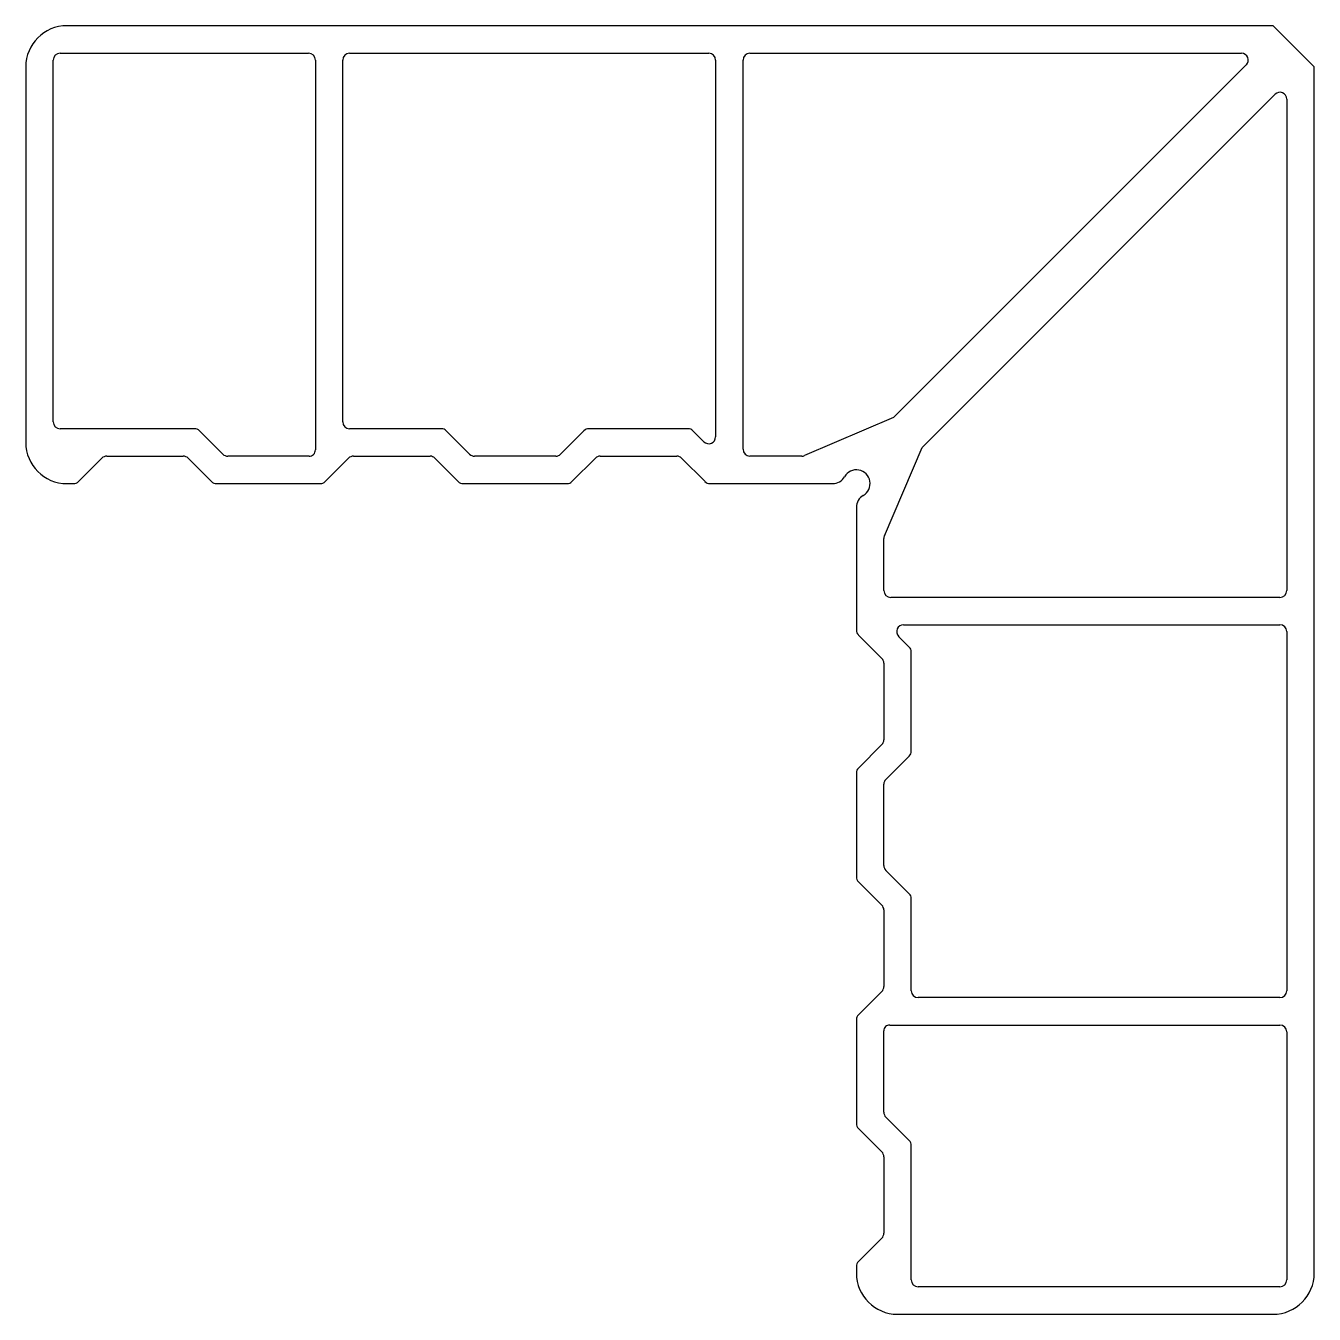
# Model space of a CAD drawing. Extents: x 1885.6 to 1979.6, y 1631.7 to 1725.7.
import ezdxf

# ---------------------------------------------------------------- set-up
doc = ezdxf.new("R2010")
doc.units = 0
doc.layers.get('0').update_dxf_attribs({"linetype": 'CONTINUOUS'})

msp = doc.modelspace()

# ---------------------------------------------------------------- linework, layer by layer
for p, q in [((1976.594, 1725.678), (1888.594, 1725.678)), ((1979.594, 1722.678), (1976.594, 1725.678)), ((1887.594, 1696.778), (1887.594, 1723.178)), ((1888.094, 1723.678), (1906.222, 1723.678)), ((1906.722, 1723.178), (1906.722, 1694.742)), ((1908.722, 1696.778), (1908.722, 1723.178)), ((1909.222, 1723.678), (1935.422, 1723.678)), ((1935.922, 1723.178), (1935.922, 1695.685)), ((1937.922, 1694.778), (1937.922, 1723.178)), ((1938.422, 1723.678), (1974.287, 1723.678)), ((1885.594, 1722.678), (1885.594, 1695.278)), ((1974.64, 1722.824), (1948.908, 1697.091)), ((1979.594, 1634.678), (1979.594, 1722.678)), ((1950.98, 1694.921), (1976.74, 1720.682)), ((1977.594, 1720.328), (1977.594, 1684.478)), ((1948.908, 1697.091), (1942.402, 1694.318)), ((1897.915, 1696.278), (1888.094, 1696.278)), ((1899.976, 1694.424), (1898.269, 1696.131)), ((1915.915, 1696.278), (1909.222, 1696.278)), ((1917.976, 1694.424), (1916.269, 1696.131)), ((1926.319, 1696.131), (1924.612, 1694.424)), ((1933.915, 1696.278), (1926.673, 1696.278)), ((1935.069, 1695.331), (1934.269, 1696.131)), ((1948.234, 1688.472), (1950.98, 1694.921)), ((1889.44, 1692.424), (1891.148, 1694.131)), ((1891.501, 1694.278), (1897.087, 1694.278)), ((1897.44, 1694.131), (1899.148, 1692.424)), ((1906.258, 1694.278), (1900.33, 1694.278)), ((1907.44, 1692.424), (1909.148, 1694.131)), ((1909.501, 1694.278), (1915.087, 1694.278)), ((1915.44, 1694.131), (1917.148, 1692.424)), ((1924.258, 1694.278), (1918.33, 1694.278)), ((1925.44, 1692.424), (1927.148, 1694.131)), ((1927.501, 1694.278), (1933.087, 1694.278)), ((1933.44, 1694.131), (1935.148, 1692.424)), ((1942.206, 1694.278), (1938.422, 1694.278)), ((1888.594, 1692.278), (1889.087, 1692.278)), ((1899.501, 1692.278), (1907.087, 1692.278)), ((1917.501, 1692.278), (1925.087, 1692.278)), ((1935.501, 1692.278), (1944.462, 1692.278)), ((1946.194, 1690.546), (1946.194, 1681.585)), ((1948.194, 1684.478), (1948.194, 1688.276)), ((1977.094, 1683.978), (1948.694, 1683.978)), ((1949.63, 1681.978), (1977.094, 1681.978)), ((1946.34, 1681.231), (1948.048, 1679.524)), ((1950.048, 1680.353), (1949.276, 1681.124)), ((1977.594, 1681.478), (1977.594, 1655.278)), ((1950.194, 1672.757), (1950.194, 1679.999)), ((1948.194, 1679.171), (1948.194, 1673.585)), ((1948.048, 1673.231), (1946.34, 1671.524)), ((1948.34, 1670.696), (1950.048, 1672.403)), ((1946.194, 1671.171), (1946.194, 1663.585)), ((1948.194, 1664.413), (1948.194, 1670.342)), ((1950.048, 1662.353), (1948.34, 1664.06)), ((1946.34, 1663.231), (1948.048, 1661.524)), ((1950.194, 1655.278), (1950.194, 1661.999)), ((1948.194, 1661.171), (1948.194, 1655.585)), ((1948.048, 1655.231), (1946.34, 1653.524)), ((1977.094, 1654.778), (1950.694, 1654.778)), ((1946.194, 1653.171), (1946.194, 1645.585)), ((1948.63, 1652.778), (1977.094, 1652.778)), ((1948.194, 1646.413), (1948.194, 1652.342)), ((1977.594, 1652.278), (1977.594, 1634.178)), ((1950.048, 1644.353), (1948.34, 1646.06)), ((1946.34, 1645.231), (1948.048, 1643.524)), ((1948.194, 1643.171), (1948.194, 1637.585)), ((1950.194, 1634.178), (1950.194, 1643.999)), ((1948.048, 1637.231), (1946.34, 1635.524)), ((1946.194, 1635.171), (1946.194, 1634.678)), ((1977.094, 1633.678), (1950.694, 1633.678)), ((1949.194, 1631.678), (1976.594, 1631.678))]:
    msp.add_line(p, q)
for centre, radius, start, end in [((1888.594, 1722.678), 3, 90, 180), ((1888.094, 1723.178), 0.5, 90, 180), ((1906.222, 1723.178), 0.5, 0, 90), ((1909.222, 1723.178), 0.5, 90, 180), ((1935.422, 1723.178), 0.5, 0, 90), ((1938.422, 1723.178), 0.5, 90, 180), ((1974.287, 1723.178), 0.5, 315, 90), ((1977.094, 1720.328), 0.5, 0, 135), ((1888.094, 1696.778), 0.5, 180, 270), ((1909.222, 1696.778), 0.5, 180, 270), ((1897.915, 1695.778), 0.5, 45, 90), ((1915.915, 1695.778), 0.5, 45, 90), ((1926.673, 1695.778), 0.5, 90, 135), ((1933.915, 1695.778), 0.5, 45, 90), ((1888.594, 1695.278), 3, 180, 270), ((1935.422, 1695.685), 0.5, 225, 0), ((1891.501, 1693.778), 0.5, 90, 135), ((1897.087, 1693.778), 0.5, 45, 90), ((1900.33, 1694.778), 0.5, 225, 270), ((1906.258, 1694.778), 0.5, 270, 312.07855), ((1906.222, 1694.742), 0.5, 317.92145, 360), ((1909.501, 1693.778), 0.5, 90, 135), ((1915.087, 1693.778), 0.5, 45, 90), ((1918.33, 1694.778), 0.5, 225, 270), ((1924.258, 1694.778), 0.5, 270, 315), ((1927.501, 1693.778), 0.5, 90, 135), ((1933.087, 1693.778), 0.5, 45, 90), ((1938.422, 1694.778), 0.5, 180, 270), ((1942.206, 1694.778), 0.5, 270, 293.09044), ((1946.194, 1692.278), 1, 300, 150), ((1889.087, 1692.778), 0.5, 270, 315), ((1899.501, 1692.778), 0.5, 225, 270), ((1907.087, 1692.778), 0.5, 270, 315), ((1917.501, 1692.778), 0.5, 225, 270), ((1925.087, 1692.778), 0.5, 270, 315), ((1935.501, 1692.778), 0.5, 225, 270), ((1944.462, 1693.278), 1, 270, 330), ((1947.194, 1690.546), 1, 120, 180), ((1948.694, 1688.276), 0.5, 156.93816, 180), ((1948.694, 1684.478), 0.5, 180, 270), ((1977.094, 1684.478), 0.5, 270, 360), ((1949.63, 1681.478), 0.5, 90, 225), ((1977.094, 1681.478), 0.5, 0, 90), ((1946.694, 1681.585), 0.5, 180, 225), ((1949.694, 1679.999), 0.5, 0, 45), ((1947.694, 1679.171), 0.5, 0, 45), ((1947.694, 1673.585), 0.5, 315, 0), ((1949.694, 1672.757), 0.5, 315, 0), ((1946.694, 1671.171), 0.5, 135, 180), ((1948.694, 1670.342), 0.5, 135, 180), ((1948.694, 1664.413), 0.5, 180, 225), ((1946.694, 1663.585), 0.5, 180, 225), ((1949.694, 1661.999), 0.5, 0, 45), ((1947.694, 1661.171), 0.5, 0, 45), ((1947.694, 1655.585), 0.5, 315, 0), ((1950.694, 1655.278), 0.5, 180, 270), ((1977.094, 1655.278), 0.5, 270, 360), ((1946.694, 1653.171), 0.5, 135, 180), ((1948.694, 1652.342), 0.5, 140.23085, 180), ((1948.63, 1652.278), 0.5, 90, 129.76915), ((1977.094, 1652.278), 0.5, 0, 90), ((1948.694, 1646.413), 0.5, 180, 225), ((1946.694, 1645.585), 0.5, 180, 225), ((1949.694, 1643.999), 0.5, 0, 45), ((1947.694, 1643.171), 0.5, 0, 45), ((1947.694, 1637.585), 0.5, 315, 0), ((1946.694, 1635.171), 0.5, 135, 180), ((1949.194, 1634.678), 3, 180, 270), ((1976.594, 1634.678), 3, 270, 0), ((1950.694, 1634.178), 0.5, 180, 270), ((1977.094, 1634.178), 0.5, 270, 360)]:
    msp.add_arc(centre, radius, start, end)

doc.saveas('drawing.dxf')
